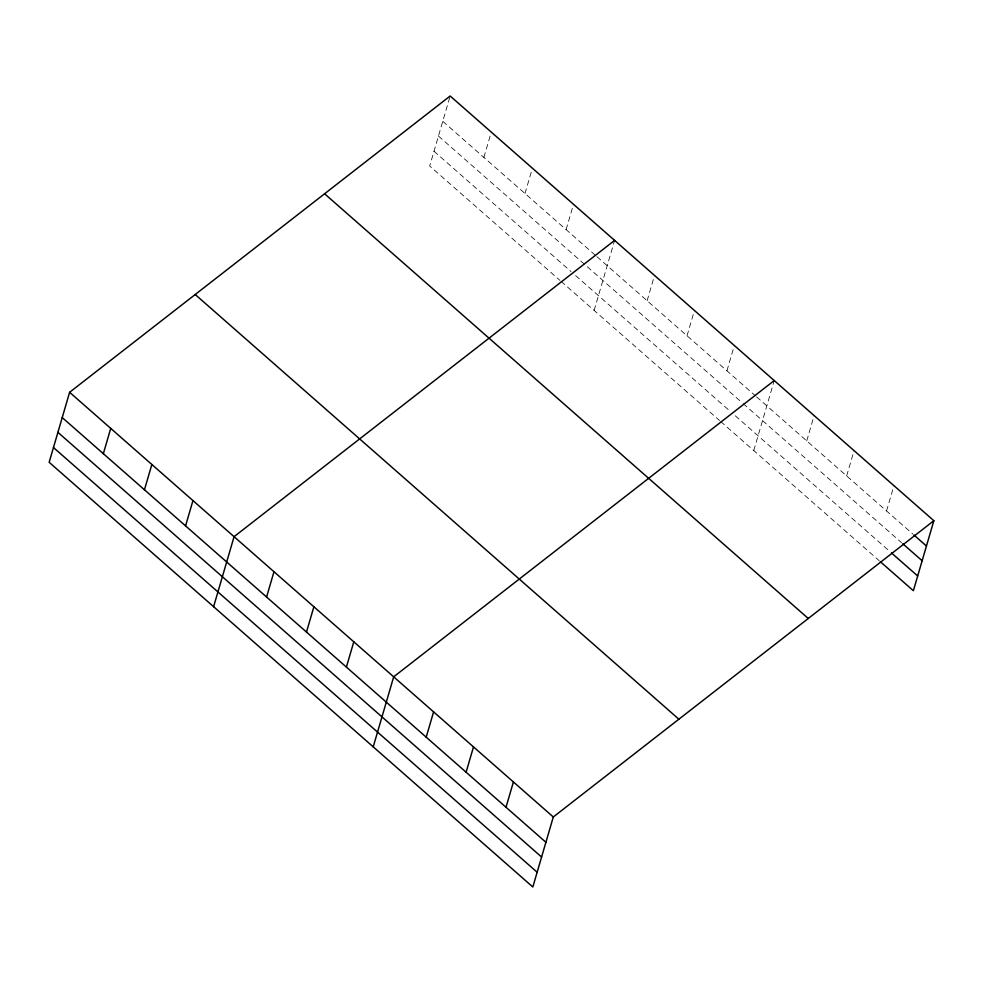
<?xml version="1.0" encoding="UTF-8"?>
<svg xmlns="http://www.w3.org/2000/svg" width="983" height="983" viewBox="0 0 983 983"><rect width="100%" height="100%" fill="white"/><g stroke="black" fill="none" stroke-linecap="round" stroke-linejoin="round"><path stroke-width="0.74" stroke-dasharray="4.92 3.69" d="M449.747 97.415L429.694 166.016L559.88 280.327M483.882 157.403L491.279 132.103M524.996 193.504L532.393 168.204M566.097 229.604L573.507 204.304M594.137 310.407L614.608 240.405M647.121 300.737L654.518 275.437M687.031 335.781L694.428 310.481M726.928 370.812L734.326 345.512M753.764 450.558L774.235 380.556M806.736 440.888L814.133 415.588M846.646 475.932L854.043 450.632M886.543 510.963L893.94 485.663M442.768 121.302L595.796 255.678M596.939 256.674L755.435 395.842M756.578 396.837L912.777 533.99M438.443 136.059L741.993 402.588M743.136 403.583L901.62 542.739M434.007 151.259L571.049 271.591M575.62 275.596L730.713 411.779M735.272 415.784L890.328 551.93M561.023 281.335L719.556 420.527M720.699 421.535L879.171 560.679"/><path stroke-width="1.47" d="M69.621 392.291L49.15 462.293L532.835 886.998L553.306 816.984L933.85 520.707L450.165 96.002L69.621 392.291L553.306 816.984M103.338 453.679L110.735 428.391M144.452 489.78L151.849 464.48M185.566 525.88L192.963 500.58M213.606 606.695L234.077 536.681L614.608 240.405M266.577 597.025L273.987 571.725M306.487 632.057L313.884 606.757M346.397 667.101L353.794 641.801M373.221 746.847L393.691 676.832L774.235 380.556M426.204 737.176L433.601 711.876M466.102 772.208L473.499 746.908M506.012 807.252L513.409 781.952M933.85 520.707L913.379 590.709L880.313 561.686M913.907 534.985L926.453 546.007M902.75 543.734L922.14 560.752M891.47 552.938L917.692 575.964M324.587 193.774L808.272 618.479M195.199 294.519L678.884 719.212M62.224 417.578L545.909 842.284M57.911 432.336L541.596 857.041M53.463 447.535L537.16 872.24"/></g></svg>
